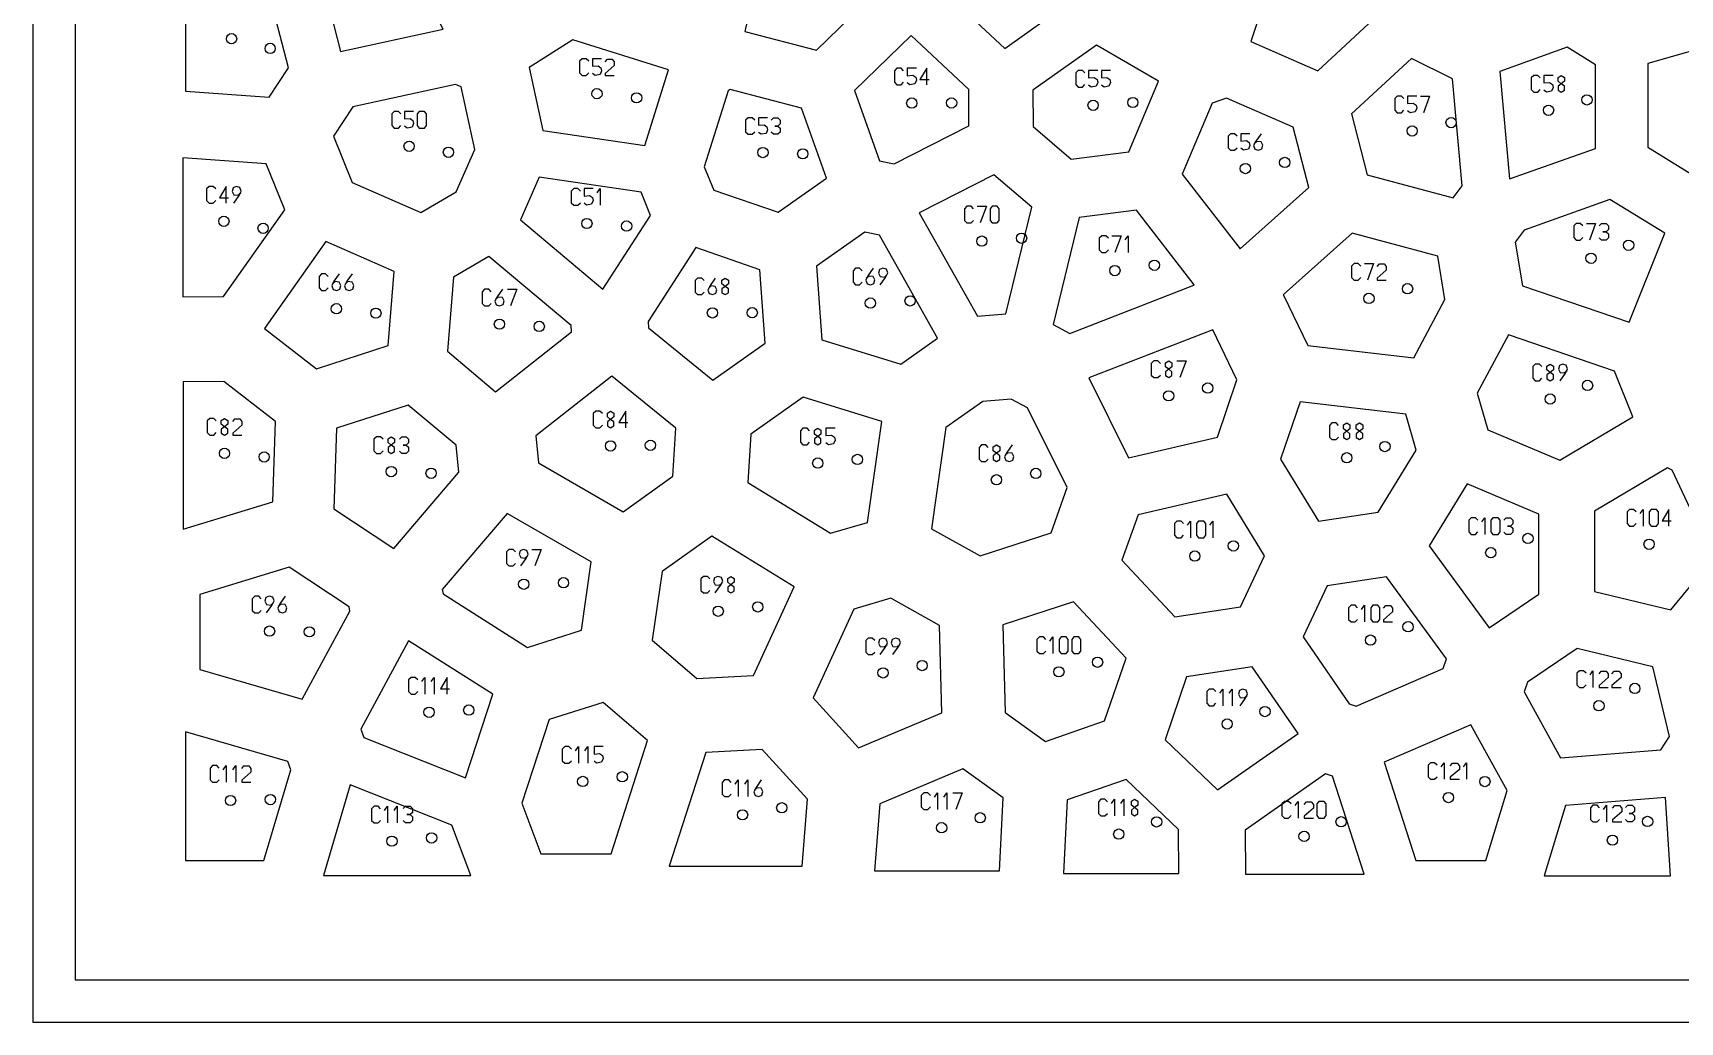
# Model space of a CAD drawing. Extents: x -13 to 2451, y -13 to 1232.
# Drawn here: x -12.7 to 483.7, y -12.7 to 285.3 of the extents above; entities that cross this region are included whole.
import ezdxf

# ---------------------------------------------------------------- set-up
doc = ezdxf.new("R2010")
doc.units = 0
for name, color, linetype in [('BOARDCUT', 7, 'CONTINUOUS'), ('OUTLINES', 7, 'CONTINUOUS'), ('PINHOLES', 7, 'CONTINUOUS'), ('STOCK', 7, 'CONTINUOUS')]:
    doc.layers.add(name, color=color, linetype=linetype)

msp = doc.modelspace()

# ---------------------------------------------------------------- linework, layer by layer
at = {"layer": 'BOARDCUT'}
msp.add_lwpolyline([(0, 0), (2438.4, 0), (2438.4, 1219.2), (0, 1219.2)], close=True, dxfattribs=at)
at = {"layer": 'OUTLINES'}
for points in [[(80.005, 279.653), (110.95, 286.406), (95.745, 315.039), (86.561, 316.21), (73.712, 304.075), (80.005, 279.653)], [(240.462, 296.598), (240.4, 299.125), (226.018, 315.509), (208.541, 315.482), (201.885, 285.731), (223.397, 280.106), (240.462, 296.598)], [(296.147, 312.376), (286.962, 317.685), (262.668, 299.452), (262.73, 296.912), (280.186, 280.567), (299.422, 294.222), (296.147, 312.376)], [(388.027, 308.032), (384.678, 310.44), (362.402, 306.995), (354.325, 282.648), (374.504, 273.897), (392.6, 290.589), (388.027, 308.032)], [(33.311, 303.191), (33.311, 267.72), (58.456, 265.911), (64.291, 274.773), (58.018, 299.116), (33.311, 303.191)], [(136.802, 274.815), (140.922, 255.877), (171.693, 251.338), (178.828, 274.151), (150.021, 283.158), (136.802, 274.815)], [(269.309, 268.2), (251.931, 284.47), (234.856, 267.969), (242.456, 246.764), (246.843, 245.809), (269.384, 257.301), (269.309, 268.2)], [(307.874, 281.63), (288.643, 267.979), (288.719, 257.034), (300.234, 247.241), (317.543, 249.462), (326.493, 270.736), (307.874, 281.63)], [(458.188, 275.658), (449.641, 280.961), (429.37, 273.673), (432.276, 241.295), (458.168, 250.491), (458.188, 275.658)], [(498.019, 282.924), (473.989, 276.074), (473.97, 250.815), (490.558, 240.614), (496.982, 242.284), (509.43, 274.23), (498.019, 282.924)], [(402.718, 277.613), (384.624, 260.922), (389.365, 242.56), (415.294, 235.604), (418.029, 239.203), (415.134, 271.467), (402.718, 277.613)], [(83.72, 263.002), (77.873, 254.122), (83.489, 240.196), (104.202, 231.155), (114.833, 237.366), (120.47, 250.18), (116.37, 269.03), (114.629, 269.748), (83.72, 263.002)], [(197.441, 268.222), (196.78, 267.82), (189.626, 244.947), (192.47, 237.95), (211.885, 231.254), (226.447, 241.497), (218.878, 262.616), (197.441, 268.222)], [(351.146, 220.188), (371.794, 238.659), (367.077, 256.927), (347.003, 265.633), (342.636, 264.07), (333.666, 242.748), (351.146, 220.188)], [(63.183, 231.993), (57.592, 245.857), (32.505, 247.662), (32.505, 205.765), (44.739, 205.859), (63.183, 231.993)], [(159.071, 208.094), (173.396, 230.296), (170.566, 237.26), (139.86, 241.789), (134.208, 228.943), (159.071, 208.094)], [(254.356, 231.031), (271.943, 199.912), (280.527, 200.629), (288.333, 232.77), (276.877, 242.512), (254.356, 231.031)], [(462.572, 235.053), (436.75, 225.882), (434.012, 222.28), (436.188, 209.119), (468.322, 198.087), (479.055, 224.918), (462.572, 235.053)], [(294.751, 197.43), (299.765, 194.749), (337.203, 209.244), (337.227, 209.415), (319.836, 231.86), (302.575, 229.645), (294.751, 197.43)], [(248.836, 185.481), (259.925, 193.31), (242.397, 224.323), (238.028, 225.274), (223.47, 215.033), (225.075, 192.833), (248.836, 185.481)], [(403.437, 187.365), (412.821, 204.925), (410.659, 218.004), (384.869, 224.923), (364.227, 206.457), (364.203, 206.285), (371.49, 191.08), (403.437, 187.365)], [(96.201, 213.389), (75.555, 222.401), (57.089, 196.237), (72.765, 184.11), (94.391, 191.085), (96.201, 213.389)], [(206.387, 213.929), (187.039, 220.601), (172.695, 198.37), (172.822, 196.426), (192.178, 180.648), (207.987, 191.801), (206.387, 213.929)], [(124.705, 217.942), (114.077, 211.734), (112.262, 189.365), (126.714, 177.18), (149.626, 195.216), (149.499, 197.152), (124.705, 217.942)], [(350.165, 180.745), (342.924, 195.854), (305.542, 181.381), (317.509, 157.3), (344.3, 163.496), (350.165, 180.745)], [(463.962, 183.333), (431.973, 194.315), (422.573, 176.725), (425.762, 165.737), (447.451, 156.516), (469.445, 169.618), (463.962, 183.333)], [(44.805, 180.278), (32.602, 180.184), (32.602, 135.731), (59.586, 143.992), (60.425, 168.194), (44.805, 180.278)], [(138.858, 163.873), (139.698, 155.711), (165.126, 141.042), (180.153, 151.756), (181.05, 166.197), (161.772, 181.912), (138.858, 163.873)], [(238.806, 137.771), (243.092, 168.187), (219.415, 175.513), (203.61, 164.363), (202.71, 149.868), (227.612, 134.532), (238.806, 137.771)], [(294.118, 134.699), (298.97, 148.324), (287.06, 172.29), (282.077, 174.954), (273.528, 174.239), (262.445, 166.415), (258.147, 135.908), (272.8, 127.717), (294.118, 134.699)], [(401.017, 170.456), (369.194, 174.157), (363.315, 156.865), (374.762, 138.181), (392.699, 140.904), (404.188, 159.529), (401.017, 170.456)], [(115.655, 152.913), (114.819, 161.042), (100.422, 173.18), (78.818, 166.212), (77.977, 141.945), (96.051, 129.971), (115.655, 152.913)], [(457.956, 117.012), (480.894, 111.45), (493.751, 127.056), (481.338, 153.553), (479.869, 154.263), (457.913, 141.184), (457.956, 117.012)], [(426.189, 106.022), (441.163, 116.16), (441.121, 140.262), (419.533, 149.44), (408.033, 130.798), (426.189, 106.022)], [(320.349, 140.129), (315.484, 126.469), (331.466, 109.342), (351.259, 112.423), (358.473, 127.715), (347.08, 146.311), (320.349, 140.129)], [(155.571, 125.922), (130.223, 140.544), (110.602, 117.582), (110.885, 116.3), (136.336, 100.145), (152.627, 105.308), (155.571, 125.922)], [(191.911, 133.696), (176.889, 122.986), (173.935, 102.312), (187.408, 90.801), (204.413, 91.699), (216.715, 118.421), (191.911, 133.696)], [(68.437, 84.531), (82.845, 111.118), (82.563, 112.395), (64.557, 124.325), (37.601, 116.073), (37.601, 93.505), (68.437, 84.531)], [(412.279, 93.762), (413.307, 96.744), (395.224, 121.421), (377.342, 118.706), (370.117, 103.389), (384.018, 83.174), (386.115, 82.48), (412.279, 93.762)], [(236.123, 69.926), (261.165, 80.464), (260.462, 106.799), (245.887, 114.948), (234.719, 111.717), (222.398, 84.951), (236.123, 69.926)], [(300.854, 113.926), (279.583, 106.959), (280.288, 80.541), (292.476, 71.803), (310.284, 78.02), (316.761, 96.879), (300.854, 113.926)], [(125.873, 86.061), (100.502, 102.165), (86.074, 75.541), (87.006, 73.051), (117.655, 60.836), (125.873, 86.061)], [(477.869, 69.348), (480.543, 73.311), (475.516, 94.322), (452.681, 99.86), (437.73, 89.737), (436.699, 86.748), (447.685, 66.856), (477.869, 69.348)], [(368.553, 74.202), (354.714, 94.326), (334.978, 91.253), (328.489, 72.359), (344.313, 57.242), (368.553, 74.202)], [(140.351, 37.968), (161.513, 37.968), (172.513, 72.151), (159.099, 83.612), (142.832, 78.456), (134.601, 53.189), (140.351, 37.968)], [(33.315, 35.969), (56.913, 35.969), (65.006, 63.276), (64.078, 65.757), (33.315, 74.709), (33.315, 35.969)], [(404.089, 35.937), (425.151, 35.937), (431.544, 57.049), (420.607, 76.851), (394.497, 65.592), (404.089, 35.937)], [(179.086, 34.264), (219.137, 34.264), (220.729, 54.439), (207.063, 69.399), (190.105, 68.503), (179.086, 34.264)], [(240.943, 32.81), (278.563, 32.81), (279.683, 54.872), (267.549, 63.571), (242.54, 53.047), (240.943, 32.81)], [(297.867, 32.078), (332.618, 32.078), (332.532, 45.341), (316.766, 60.403), (298.991, 54.198), (297.867, 32.078)], [(352.718, 31.805), (388.501, 31.805), (378.94, 61.365), (376.854, 62.055), (352.632, 45.107), (352.718, 31.805)], [(74.826, 31.428), (119.246, 31.428), (113.518, 46.591), (82.933, 58.781), (74.826, 31.428)], [(442.756, 31.34), (480.842, 31.34), (479.262, 54.973), (449.16, 52.489), (442.756, 31.34)]]:
    msp.add_lwpolyline(points, close=True, dxfattribs=at)
at = {"layer": 'PINHOLES'}
for centre in [(47.148, 283.533), (58.786, 280.606), (157.288, 266.967), (169.223, 265.72), (252.156, 264.138), (264.156, 264.161), (306.81, 263.463), (318.78, 264.311), (444.056, 261.957), (455.639, 265.095), (414.685, 258.239), (402.951, 255.729), (100.656, 251.108), (112.52, 249.307), (207.302, 249.221), (219.296, 248.851), (352.682, 244.421), (364.541, 246.256), (44.854, 228.516), (154.249, 227.862), (166.224, 227.09), (56.667, 226.405), (273.261, 222.551), (285.229, 223.43), (456.855, 217.386), (468.202, 221.291), (313.367, 213.662), (325.258, 215.277), (401.578, 208.211), (78.736, 202.19), (239.67, 203.891), (251.652, 204.55), (389.938, 205.295), (90.661, 200.847), (127.891, 197.536), (192.074, 200.923), (204.074, 200.995), (139.872, 196.87), (341.343, 178.287), (455.82, 179.095), (329.573, 175.948), (444.546, 174.984), (45.035, 158.622), (56.984, 157.52), (161.384, 160.843), (173.382, 161.04), (394.758, 160.656), (95.298, 153.122), (107.287, 152.617), (223.814, 155.696), (235.764, 156.788), (289.514, 152.576), (383.242, 157.282), (277.67, 150.647), (437.863, 132.979), (337.458, 127.686), (349.069, 130.72), (426.653, 128.697), (474.357, 131.227), (135.209, 119.197), (147.2, 119.649), (193.813, 111.049), (205.741, 112.358), (58.602, 105.059), (70.601, 104.852), (401.721, 106.396), (390.423, 102.352), (255.282, 94.687), (296.498, 92.798), (308.141, 95.7), (243.487, 92.48), (470.056, 87.817), (106.676, 80.613), (118.657, 81.291), (358.602, 80.84), (459.25, 82.599), (347.204, 77.086), (152.986, 59.784), (164.905, 61.181), (424.87, 59.748), (46.851, 54.044), (58.848, 54.312), (413.883, 54.922), (201.162, 49.721), (212.973, 51.841), (272.782, 48.829), (261.16, 45.84), (314.529, 43.906), (325.949, 47.59), (370.372, 43.242), (381.537, 47.64), (473.908, 47.723), (95.493, 41.783), (107.454, 42.754), (463.31, 42.095)]:
    msp.add_circle(centre, 1.55, dxfattribs=at)
at = {"layer": 'STOCK'}
msp.add_lwpolyline([(-12.7, -12.7), (2451.1, -12.7), (2451.1, 1231.9), (-12.7, 1231.9)], close=True, dxfattribs=at)
at = {"layer": 'TEXT'}
for points in [[(154.813, 276.717), (154.063, 277.467), (152.813, 277.467), (152.063, 276.717), (152.063, 273.217), (152.813, 272.467), (154.063, 272.467), (154.813, 273.217)], [(158.663, 277.467), (155.913, 277.467), (155.913, 275.217), (157.613, 275.367), (158.463, 274.767), (158.663, 273.867), (158.213, 272.767), (156.713, 272.467), (155.913, 273.067)], [(159.763, 276.567), (160.413, 277.367), (161.863, 277.367), (162.513, 276.567), (162.513, 275.467), (159.763, 273.067), (159.763, 272.467), (162.513, 272.467)], [(249.681, 273.888), (248.931, 274.638), (247.681, 274.638), (246.931, 273.888), (246.931, 270.388), (247.681, 269.638), (248.931, 269.638), (249.681, 270.388)], [(253.531, 274.638), (250.781, 274.638), (250.781, 272.388), (252.481, 272.538), (253.331, 271.938), (253.531, 271.038), (253.081, 269.938), (251.581, 269.638), (250.781, 270.238)], [(256.731, 269.638), (256.731, 274.638), (254.631, 271.238), (257.381, 271.238)], [(304.335, 273.213), (303.585, 273.963), (302.335, 273.963), (301.585, 273.213), (301.585, 269.713), (302.335, 268.963), (303.585, 268.963), (304.335, 269.713)], [(308.185, 273.963), (305.435, 273.963), (305.435, 271.713), (307.135, 271.863), (307.985, 271.263), (308.185, 270.363), (307.735, 269.263), (306.235, 268.963), (305.435, 269.563)], [(312.035, 273.963), (309.285, 273.963), (309.285, 271.713), (310.985, 271.863), (311.835, 271.263), (312.035, 270.363), (311.585, 269.263), (310.085, 268.963), (309.285, 269.563)], [(441.581, 271.707), (440.831, 272.457), (439.581, 272.457), (438.831, 271.707), (438.831, 268.207), (439.581, 267.457), (440.831, 267.457), (441.581, 268.207)], [(445.431, 272.457), (442.681, 272.457), (442.681, 270.207), (444.381, 270.357), (445.231, 269.757), (445.431, 268.857), (444.981, 267.757), (443.481, 267.457), (442.681, 268.057)], [(400.476, 265.479), (399.726, 266.229), (398.476, 266.229), (397.726, 265.479), (397.726, 261.979), (398.476, 261.229), (399.726, 261.229), (400.476, 261.979)], [(404.326, 266.229), (401.576, 266.229), (401.576, 263.979), (403.276, 264.129), (404.126, 263.529), (404.326, 262.629), (403.876, 261.529), (402.376, 261.229), (401.576, 261.829)], [(405.426, 266.229), (408.176, 266.229), (406.326, 261.229)], [(98.181, 260.858), (97.431, 261.608), (96.181, 261.608), (95.431, 260.858), (95.431, 257.358), (96.181, 256.608), (97.431, 256.608), (98.181, 257.358)], [(102.031, 261.608), (99.281, 261.608), (99.281, 259.358), (100.981, 259.508), (101.831, 258.908), (102.031, 258.008), (101.581, 256.908), (100.081, 256.608), (99.281, 257.208)], [(204.827, 258.971), (204.077, 259.721), (202.827, 259.721), (202.077, 258.971), (202.077, 255.471), (202.827, 254.721), (204.077, 254.721), (204.827, 255.471)], [(208.677, 259.721), (205.927, 259.721), (205.927, 257.471), (207.627, 257.621), (208.477, 257.021), (208.677, 256.121), (208.227, 255.021), (206.727, 254.721), (205.927, 255.321)], [(209.777, 259.021), (210.477, 259.721), (211.827, 259.721), (212.527, 259.021), (212.527, 257.871), (211.827, 257.221), (210.877, 257.221), (211.827, 257.221), (212.527, 256.571), (212.527, 255.421), (211.827, 254.721), (210.477, 254.721), (209.777, 255.421)], [(350.207, 254.171), (349.457, 254.921), (348.207, 254.921), (347.457, 254.171), (347.457, 250.671), (348.207, 249.921), (349.457, 249.921), (350.207, 250.671)], [(354.057, 254.921), (351.307, 254.921), (351.307, 252.671), (353.007, 252.821), (353.857, 252.221), (354.057, 251.321), (353.607, 250.221), (352.107, 249.921), (351.307, 250.521)], [(357.407, 254.921), (355.807, 252.671), (355.157, 251.321), (355.557, 250.221), (356.657, 249.921), (357.607, 250.321), (357.907, 251.421), (357.407, 252.421), (356.157, 252.571), (355.307, 251.821)], [(42.379, 238.266), (41.629, 239.016), (40.379, 239.016), (39.629, 238.266), (39.629, 234.766), (40.379, 234.016), (41.629, 234.016), (42.379, 234.766)], [(45.579, 234.016), (45.579, 239.016), (43.479, 235.616), (46.229, 235.616)], [(47.829, 234.016), (49.429, 236.266), (50.079, 237.616), (49.679, 238.716), (48.579, 239.016), (47.629, 238.616), (47.329, 237.516), (47.829, 236.516), (49.079, 236.366), (49.929, 237.116)], [(152.274, 237.612), (151.524, 238.362), (150.274, 238.362), (149.524, 237.612), (149.524, 234.112), (150.274, 233.362), (151.524, 233.362), (152.274, 234.112)], [(156.124, 238.362), (153.374, 238.362), (153.374, 236.112), (155.074, 236.262), (155.924, 235.662), (156.124, 234.762), (155.674, 233.662), (154.174, 233.362), (153.374, 233.962)], [(157.324, 237.112), (158.224, 238.362), (158.224, 233.362)], [(270.786, 232.301), (270.036, 233.051), (268.786, 233.051), (268.036, 232.301), (268.036, 228.801), (268.786, 228.051), (270.036, 228.051), (270.786, 228.801)], [(271.886, 233.051), (274.636, 233.051), (272.786, 228.051)], [(311.392, 223.412), (310.642, 224.162), (309.392, 224.162), (308.642, 223.412), (308.642, 219.912), (309.392, 219.162), (310.642, 219.162), (311.392, 219.912)], [(312.492, 224.162), (315.242, 224.162), (313.392, 219.162)], [(316.442, 222.912), (317.342, 224.162), (317.342, 219.162)], [(454.38, 227.136), (453.63, 227.886), (452.38, 227.886), (451.63, 227.136), (451.63, 223.636), (452.38, 222.886), (453.63, 222.886), (454.38, 223.636)], [(455.48, 227.886), (458.23, 227.886), (456.38, 222.886)], [(459.33, 227.186), (460.03, 227.886), (461.38, 227.886), (462.08, 227.186), (462.08, 226.036), (461.38, 225.386), (460.43, 225.386), (461.38, 225.386), (462.08, 224.736), (462.08, 223.586), (461.38, 222.886), (460.03, 222.886), (459.33, 223.586)], [(237.195, 213.641), (236.445, 214.391), (235.195, 214.391), (234.445, 213.641), (234.445, 210.141), (235.195, 209.391), (236.445, 209.391), (237.195, 210.141)], [(240.545, 214.391), (238.945, 212.141), (238.295, 210.791), (238.695, 209.691), (239.795, 209.391), (240.745, 209.791), (241.045, 210.891), (240.545, 211.891), (239.295, 212.041), (238.445, 211.291)], [(242.645, 209.391), (244.245, 211.641), (244.895, 212.991), (244.495, 214.091), (243.395, 214.391), (242.445, 213.991), (242.145, 212.891), (242.645, 211.891), (243.895, 211.741), (244.745, 212.491)], [(387.463, 215.045), (386.713, 215.795), (385.463, 215.795), (384.713, 215.045), (384.713, 211.545), (385.463, 210.795), (386.713, 210.795), (387.463, 211.545)], [(388.563, 215.795), (391.313, 215.795), (389.463, 210.795)], [(392.413, 214.895), (393.063, 215.695), (394.513, 215.695), (395.163, 214.895), (395.163, 213.795), (392.413, 211.395), (392.413, 210.795), (395.163, 210.795)], [(76.261, 211.94), (75.511, 212.69), (74.261, 212.69), (73.511, 211.94), (73.511, 208.44), (74.261, 207.69), (75.511, 207.69), (76.261, 208.44)], [(79.611, 212.69), (78.011, 210.44), (77.361, 209.09), (77.761, 207.99), (78.861, 207.69), (79.811, 208.09), (80.111, 209.19), (79.611, 210.19), (78.361, 210.34), (77.511, 209.59)], [(83.461, 212.69), (81.861, 210.44), (81.211, 209.09), (81.611, 207.99), (82.711, 207.69), (83.661, 208.09), (83.961, 209.19), (83.461, 210.19), (82.211, 210.34), (81.361, 209.59)], [(189.599, 210.673), (188.849, 211.423), (187.599, 211.423), (186.849, 210.673), (186.849, 207.173), (187.599, 206.423), (188.849, 206.423), (189.599, 207.173)], [(192.949, 211.423), (191.349, 209.173), (190.699, 207.823), (191.099, 206.723), (192.199, 206.423), (193.149, 206.823), (193.449, 207.923), (192.949, 208.923), (191.699, 209.073), (190.849, 208.323)], [(125.416, 207.286), (124.666, 208.036), (123.416, 208.036), (122.666, 207.286), (122.666, 203.786), (123.416, 203.036), (124.666, 203.036), (125.416, 203.786)], [(128.766, 208.036), (127.166, 205.786), (126.516, 204.436), (126.916, 203.336), (128.016, 203.036), (128.966, 203.436), (129.266, 204.536), (128.766, 205.536), (127.516, 205.686), (126.666, 204.936)], [(130.366, 208.036), (133.116, 208.036), (131.266, 203.036)], [(327.098, 185.698), (326.348, 186.448), (325.098, 186.448), (324.348, 185.698), (324.348, 182.198), (325.098, 181.448), (326.348, 181.448), (327.098, 182.198)], [(332.048, 186.448), (334.798, 186.448), (332.948, 181.448)], [(442.071, 184.734), (441.321, 185.484), (440.071, 185.484), (439.321, 184.734), (439.321, 181.234), (440.071, 180.484), (441.321, 180.484), (442.071, 181.234)], [(447.521, 180.484), (449.121, 182.734), (449.771, 184.084), (449.371, 185.184), (448.271, 185.484), (447.321, 185.084), (447.021, 183.984), (447.521, 182.984), (448.771, 182.834), (449.621, 183.584)], [(42.56, 168.372), (41.81, 169.122), (40.56, 169.122), (39.81, 168.372), (39.81, 164.872), (40.56, 164.122), (41.81, 164.122), (42.56, 164.872)], [(47.51, 168.222), (48.16, 169.022), (49.61, 169.022), (50.26, 168.222), (50.26, 167.122), (47.51, 164.722), (47.51, 164.122), (50.26, 164.122)], [(158.909, 170.593), (158.159, 171.343), (156.909, 171.343), (156.159, 170.593), (156.159, 167.093), (156.909, 166.343), (158.159, 166.343), (158.909, 167.093)], [(165.959, 166.343), (165.959, 171.343), (163.859, 167.943), (166.609, 167.943)], [(221.339, 165.446), (220.589, 166.196), (219.339, 166.196), (218.589, 165.446), (218.589, 161.946), (219.339, 161.196), (220.589, 161.196), (221.339, 161.946)], [(229.039, 166.196), (226.289, 166.196), (226.289, 163.946), (227.989, 164.096), (228.839, 163.496), (229.039, 162.596), (228.589, 161.496), (227.089, 161.196), (226.289, 161.796)], [(380.767, 167.032), (380.017, 167.782), (378.767, 167.782), (378.017, 167.032), (378.017, 163.532), (378.767, 162.782), (380.017, 162.782), (380.767, 163.532)], [(92.823, 162.872), (92.073, 163.622), (90.823, 163.622), (90.073, 162.872), (90.073, 159.372), (90.823, 158.622), (92.073, 158.622), (92.823, 159.372)], [(97.773, 162.922), (98.473, 163.622), (99.823, 163.622), (100.523, 162.922), (100.523, 161.772), (99.823, 161.122), (98.873, 161.122), (99.823, 161.122), (100.523, 160.472), (100.523, 159.322), (99.823, 158.622), (98.473, 158.622), (97.773, 159.322)], [(275.195, 160.397), (274.445, 161.147), (273.195, 161.147), (272.445, 160.397), (272.445, 156.897), (273.195, 156.147), (274.445, 156.147), (275.195, 156.897)], [(282.395, 161.147), (280.795, 158.897), (280.145, 157.547), (280.545, 156.447), (281.645, 156.147), (282.595, 156.547), (282.895, 157.647), (282.395, 158.647), (281.145, 158.797), (280.295, 158.047)], [(422.753, 138.447), (422.003, 139.197), (420.753, 139.197), (420.003, 138.447), (420.003, 134.947), (420.753, 134.197), (422.003, 134.197), (422.753, 134.947)], [(423.953, 137.947), (424.853, 139.197), (424.853, 134.197)], [(430.553, 138.497), (431.253, 139.197), (432.603, 139.197), (433.303, 138.497), (433.303, 137.347), (432.603, 136.697), (431.653, 136.697), (432.603, 136.697), (433.303, 136.047), (433.303, 134.897), (432.603, 134.197), (431.253, 134.197), (430.553, 134.897)], [(470.457, 140.977), (469.707, 141.727), (468.457, 141.727), (467.707, 140.977), (467.707, 137.477), (468.457, 136.727), (469.707, 136.727), (470.457, 137.477)], [(471.657, 140.477), (472.557, 141.727), (472.557, 136.727)], [(480.357, 136.727), (480.357, 141.727), (478.257, 138.327), (481.007, 138.327)], [(334.058, 137.436), (333.308, 138.186), (332.058, 138.186), (331.308, 137.436), (331.308, 133.936), (332.058, 133.186), (333.308, 133.186), (334.058, 133.936)], [(335.258, 136.936), (336.158, 138.186), (336.158, 133.186)], [(341.958, 136.936), (342.858, 138.186), (342.858, 133.186)], [(132.734, 128.947), (131.984, 129.697), (130.734, 129.697), (129.984, 128.947), (129.984, 125.447), (130.734, 124.697), (131.984, 124.697), (132.734, 125.447)], [(134.334, 124.697), (135.934, 126.947), (136.584, 128.297), (136.184, 129.397), (135.084, 129.697), (134.134, 129.297), (133.834, 128.197), (134.334, 127.197), (135.584, 127.047), (136.434, 127.797)], [(137.684, 129.697), (140.434, 129.697), (138.584, 124.697)], [(191.338, 120.799), (190.588, 121.549), (189.338, 121.549), (188.588, 120.799), (188.588, 117.299), (189.338, 116.549), (190.588, 116.549), (191.338, 117.299)], [(192.938, 116.549), (194.538, 118.799), (195.188, 120.149), (194.788, 121.249), (193.688, 121.549), (192.738, 121.149), (192.438, 120.049), (192.938, 119.049), (194.188, 118.899), (195.038, 119.649)], [(56.127, 114.809), (55.377, 115.559), (54.127, 115.559), (53.377, 114.809), (53.377, 111.309), (54.127, 110.559), (55.377, 110.559), (56.127, 111.309)], [(57.727, 110.559), (59.327, 112.809), (59.977, 114.159), (59.577, 115.259), (58.477, 115.559), (57.527, 115.159), (57.227, 114.059), (57.727, 113.059), (58.977, 112.909), (59.827, 113.659)], [(63.327, 115.559), (61.727, 113.309), (61.077, 111.959), (61.477, 110.859), (62.577, 110.559), (63.527, 110.959), (63.827, 112.059), (63.327, 113.059), (62.077, 113.209), (61.227, 112.459)], [(386.523, 112.102), (385.773, 112.852), (384.523, 112.852), (383.773, 112.102), (383.773, 108.602), (384.523, 107.852), (385.773, 107.852), (386.523, 108.602)], [(387.723, 111.602), (388.623, 112.852), (388.623, 107.852)], [(394.323, 111.952), (394.973, 112.752), (396.423, 112.752), (397.073, 111.952), (397.073, 110.852), (394.323, 108.452), (394.323, 107.852), (397.073, 107.852)], [(241.012, 102.23), (240.262, 102.98), (239.012, 102.98), (238.262, 102.23), (238.262, 98.73), (239.012, 97.98), (240.262, 97.98), (241.012, 98.73)], [(242.612, 97.98), (244.212, 100.23), (244.862, 101.58), (244.462, 102.68), (243.362, 102.98), (242.412, 102.58), (242.112, 101.48), (242.612, 100.48), (243.862, 100.33), (244.712, 101.08)], [(246.462, 97.98), (248.062, 100.23), (248.712, 101.58), (248.312, 102.68), (247.212, 102.98), (246.262, 102.58), (245.962, 101.48), (246.462, 100.48), (247.712, 100.33), (248.562, 101.08)], [(292.598, 102.548), (291.848, 103.298), (290.598, 103.298), (289.848, 102.548), (289.848, 99.048), (290.598, 98.298), (291.848, 98.298), (292.598, 99.048)], [(293.798, 102.048), (294.698, 103.298), (294.698, 98.298)], [(103.276, 90.363), (102.526, 91.113), (101.276, 91.113), (100.526, 90.363), (100.526, 86.863), (101.276, 86.113), (102.526, 86.113), (103.276, 86.863)], [(104.476, 89.863), (105.376, 91.113), (105.376, 86.113)], [(107.326, 89.863), (108.226, 91.113), (108.226, 86.113)], [(112.176, 86.113), (112.176, 91.113), (110.076, 87.713), (112.826, 87.713)], [(455.35, 92.349), (454.6, 93.099), (453.35, 93.099), (452.6, 92.349), (452.6, 88.849), (453.35, 88.099), (454.6, 88.099), (455.35, 88.849)], [(456.55, 91.849), (457.45, 93.099), (457.45, 88.099)], [(459.3, 92.199), (459.95, 92.999), (461.4, 92.999), (462.05, 92.199), (462.05, 91.099), (459.3, 88.699), (459.3, 88.099), (462.05, 88.099)], [(463.15, 92.199), (463.8, 92.999), (465.25, 92.999), (465.9, 92.199), (465.9, 91.099), (463.15, 88.699), (463.15, 88.099), (465.9, 88.099)], [(343.804, 86.836), (343.054, 87.586), (341.804, 87.586), (341.054, 86.836), (341.054, 83.336), (341.804, 82.586), (343.054, 82.586), (343.804, 83.336)], [(345.004, 86.336), (345.904, 87.586), (345.904, 82.586)], [(347.854, 86.336), (348.754, 87.586), (348.754, 82.586)], [(351.104, 82.586), (352.704, 84.836), (353.354, 86.186), (352.954, 87.286), (351.854, 87.586), (350.904, 87.186), (350.604, 86.086), (351.104, 85.086), (352.354, 84.936), (353.204, 85.686)], [(149.586, 69.534), (148.836, 70.284), (147.586, 70.284), (146.836, 69.534), (146.836, 66.034), (147.586, 65.284), (148.836, 65.284), (149.586, 66.034)], [(150.786, 69.034), (151.686, 70.284), (151.686, 65.284)], [(153.636, 69.034), (154.536, 70.284), (154.536, 65.284)], [(159.136, 70.284), (156.386, 70.284), (156.386, 68.034), (158.086, 68.184), (158.936, 67.584), (159.136, 66.684), (158.686, 65.584), (157.186, 65.284), (156.386, 65.884)], [(43.451, 63.794), (42.701, 64.544), (41.451, 64.544), (40.701, 63.794), (40.701, 60.294), (41.451, 59.544), (42.701, 59.544), (43.451, 60.294)], [(44.651, 63.294), (45.551, 64.544), (45.551, 59.544)], [(47.501, 63.294), (48.401, 64.544), (48.401, 59.544)], [(410.483, 64.672), (409.733, 65.422), (408.483, 65.422), (407.733, 64.672), (407.733, 61.172), (408.483, 60.422), (409.733, 60.422), (410.483, 61.172)], [(411.683, 64.172), (412.583, 65.422), (412.583, 60.422)], [(414.433, 64.522), (415.083, 65.322), (416.533, 65.322), (417.183, 64.522), (417.183, 63.422), (414.433, 61.022), (414.433, 60.422), (417.183, 60.422)], [(418.383, 64.172), (419.283, 65.422), (419.283, 60.422)], [(50.251, 63.644), (50.901, 64.444), (52.351, 64.444), (53.001, 63.644), (53.001, 62.544), (50.251, 60.144), (50.251, 59.544), (53.001, 59.544)], [(197.762, 59.471), (197.012, 60.221), (195.762, 60.221), (195.012, 59.471), (195.012, 55.971), (195.762, 55.221), (197.012, 55.221), (197.762, 55.971)], [(198.962, 58.971), (199.862, 60.221), (199.862, 55.221)], [(201.812, 58.971), (202.712, 60.221), (202.712, 55.221)], [(206.812, 60.221), (205.212, 57.971), (204.562, 56.621), (204.962, 55.521), (206.062, 55.221), (207.012, 55.621), (207.312, 56.721), (206.812, 57.721), (205.562, 57.871), (204.712, 57.121)], [(257.76, 55.59), (257.01, 56.34), (255.76, 56.34), (255.01, 55.59), (255.01, 52.09), (255.76, 51.34), (257.01, 51.34), (257.76, 52.09)], [(258.96, 55.09), (259.86, 56.34), (259.86, 51.34)], [(261.81, 55.09), (262.71, 56.34), (262.71, 51.34)], [(264.56, 56.34), (267.31, 56.34), (265.46, 51.34)], [(92.093, 51.533), (91.343, 52.283), (90.093, 52.283), (89.343, 51.533), (89.343, 48.033), (90.093, 47.283), (91.343, 47.283), (92.093, 48.033)], [(93.293, 51.033), (94.193, 52.283), (94.193, 47.283)], [(96.143, 51.033), (97.043, 52.283), (97.043, 47.283)], [(98.893, 51.583), (99.593, 52.283), (100.943, 52.283), (101.643, 51.583), (101.643, 50.433), (100.943, 49.783), (99.993, 49.783), (100.943, 49.783), (101.643, 49.133), (101.643, 47.983), (100.943, 47.283), (99.593, 47.283), (98.893, 47.983)], [(311.129, 53.656), (310.379, 54.406), (309.129, 54.406), (308.379, 53.656), (308.379, 50.156), (309.129, 49.406), (310.379, 49.406), (311.129, 50.156)], [(312.329, 53.156), (313.229, 54.406), (313.229, 49.406)], [(315.179, 53.156), (316.079, 54.406), (316.079, 49.406)], [(366.472, 52.992), (365.722, 53.742), (364.472, 53.742), (363.722, 52.992), (363.722, 49.492), (364.472, 48.742), (365.722, 48.742), (366.472, 49.492)], [(367.672, 52.492), (368.572, 53.742), (368.572, 48.742)], [(370.422, 52.842), (371.072, 53.642), (372.522, 53.642), (373.172, 52.842), (373.172, 51.742), (370.422, 49.342), (370.422, 48.742), (373.172, 48.742)], [(459.41, 51.845), (458.66, 52.595), (457.41, 52.595), (456.66, 51.845), (456.66, 48.345), (457.41, 47.595), (458.66, 47.595), (459.41, 48.345)], [(460.61, 51.345), (461.51, 52.595), (461.51, 47.595)], [(463.36, 51.695), (464.01, 52.495), (465.46, 52.495), (466.11, 51.695), (466.11, 50.595), (463.36, 48.195), (463.36, 47.595), (466.11, 47.595)], [(467.21, 51.895), (467.91, 52.595), (469.26, 52.595), (469.96, 51.895), (469.96, 50.745), (469.26, 50.095), (468.31, 50.095), (469.26, 50.095), (469.96, 49.445), (469.96, 48.295), (469.26, 47.595), (467.91, 47.595), (467.21, 48.295)]]:
    msp.add_lwpolyline(points, dxfattribs=at)
for points in [[(447.906, 269.957), (446.931, 270.707), (446.931, 271.857), (447.906, 272.457), (448.881, 271.857), (448.881, 270.707), (447.906, 269.957), (446.931, 269.207), (446.931, 268.057), (447.906, 267.457), (448.881, 268.057), (448.881, 269.207)], [(103.731, 256.608), (105.281, 256.608), (105.881, 257.358), (105.881, 260.858), (105.281, 261.608), (103.731, 261.608), (103.131, 260.858), (103.131, 257.358)], [(276.336, 228.051), (277.886, 228.051), (278.486, 228.801), (278.486, 232.301), (277.886, 233.051), (276.336, 233.051), (275.736, 232.301), (275.736, 228.801)], [(195.924, 208.923), (194.949, 209.673), (194.949, 210.823), (195.924, 211.423), (196.899, 210.823), (196.899, 209.673), (195.924, 208.923), (194.949, 208.173), (194.949, 207.023), (195.924, 206.423), (196.899, 207.023), (196.899, 208.173)], [(329.573, 183.948), (328.598, 184.698), (328.598, 185.848), (329.573, 186.448), (330.548, 185.848), (330.548, 184.698), (329.573, 183.948), (328.598, 183.198), (328.598, 182.048), (329.573, 181.448), (330.548, 182.048), (330.548, 183.198)], [(444.546, 182.984), (443.571, 183.734), (443.571, 184.884), (444.546, 185.484), (445.521, 184.884), (445.521, 183.734), (444.546, 182.984), (443.571, 182.234), (443.571, 181.084), (444.546, 180.484), (445.521, 181.084), (445.521, 182.234)], [(45.035, 166.622), (44.06, 167.372), (44.06, 168.522), (45.035, 169.122), (46.01, 168.522), (46.01, 167.372), (45.035, 166.622), (44.06, 165.872), (44.06, 164.722), (45.035, 164.122), (46.01, 164.722), (46.01, 165.872)], [(161.384, 168.843), (160.409, 169.593), (160.409, 170.743), (161.384, 171.343), (162.359, 170.743), (162.359, 169.593), (161.384, 168.843), (160.409, 168.093), (160.409, 166.943), (161.384, 166.343), (162.359, 166.943), (162.359, 168.093)], [(223.814, 163.696), (222.839, 164.446), (222.839, 165.596), (223.814, 166.196), (224.789, 165.596), (224.789, 164.446), (223.814, 163.696), (222.839, 162.946), (222.839, 161.796), (223.814, 161.196), (224.789, 161.796), (224.789, 162.946)], [(383.242, 165.282), (382.267, 166.032), (382.267, 167.182), (383.242, 167.782), (384.217, 167.182), (384.217, 166.032), (383.242, 165.282), (382.267, 164.532), (382.267, 163.382), (383.242, 162.782), (384.217, 163.382), (384.217, 164.532)], [(387.092, 165.282), (386.117, 166.032), (386.117, 167.182), (387.092, 167.782), (388.067, 167.182), (388.067, 166.032), (387.092, 165.282), (386.117, 164.532), (386.117, 163.382), (387.092, 162.782), (388.067, 163.382), (388.067, 164.532)], [(95.298, 161.122), (94.323, 161.872), (94.323, 163.022), (95.298, 163.622), (96.273, 163.022), (96.273, 161.872), (95.298, 161.122), (94.323, 160.372), (94.323, 159.222), (95.298, 158.622), (96.273, 159.222), (96.273, 160.372)], [(277.67, 158.647), (276.695, 159.397), (276.695, 160.547), (277.67, 161.147), (278.645, 160.547), (278.645, 159.397), (277.67, 158.647), (276.695, 157.897), (276.695, 156.747), (277.67, 156.147), (278.645, 156.747), (278.645, 157.897)], [(427.303, 134.197), (428.853, 134.197), (429.453, 134.947), (429.453, 138.447), (428.853, 139.197), (427.303, 139.197), (426.703, 138.447), (426.703, 134.947)], [(475.007, 136.727), (476.557, 136.727), (477.157, 137.477), (477.157, 140.977), (476.557, 141.727), (475.007, 141.727), (474.407, 140.977), (474.407, 137.477)], [(338.608, 133.186), (340.158, 133.186), (340.758, 133.936), (340.758, 137.436), (340.158, 138.186), (338.608, 138.186), (338.008, 137.436), (338.008, 133.936)], [(197.663, 119.049), (196.688, 119.799), (196.688, 120.949), (197.663, 121.549), (198.638, 120.949), (198.638, 119.799), (197.663, 119.049), (196.688, 118.299), (196.688, 117.149), (197.663, 116.549), (198.638, 117.149), (198.638, 118.299)], [(391.073, 107.852), (392.623, 107.852), (393.223, 108.602), (393.223, 112.102), (392.623, 112.852), (391.073, 112.852), (390.473, 112.102), (390.473, 108.602)], [(297.148, 98.298), (298.698, 98.298), (299.298, 99.048), (299.298, 102.548), (298.698, 103.298), (297.148, 103.298), (296.548, 102.548), (296.548, 99.048)], [(300.998, 98.298), (302.548, 98.298), (303.148, 99.048), (303.148, 102.548), (302.548, 103.298), (300.998, 103.298), (300.398, 102.548), (300.398, 99.048)], [(319.304, 51.906), (318.329, 52.656), (318.329, 53.806), (319.304, 54.406), (320.279, 53.806), (320.279, 52.656), (319.304, 51.906), (318.329, 51.156), (318.329, 50.006), (319.304, 49.406), (320.279, 50.006), (320.279, 51.156)], [(374.872, 48.742), (376.422, 48.742), (377.022, 49.492), (377.022, 52.992), (376.422, 53.742), (374.872, 53.742), (374.272, 52.992), (374.272, 49.492)]]:
    msp.add_lwpolyline(points, close=True, dxfattribs=at)

doc.saveas('drawing.dxf')
